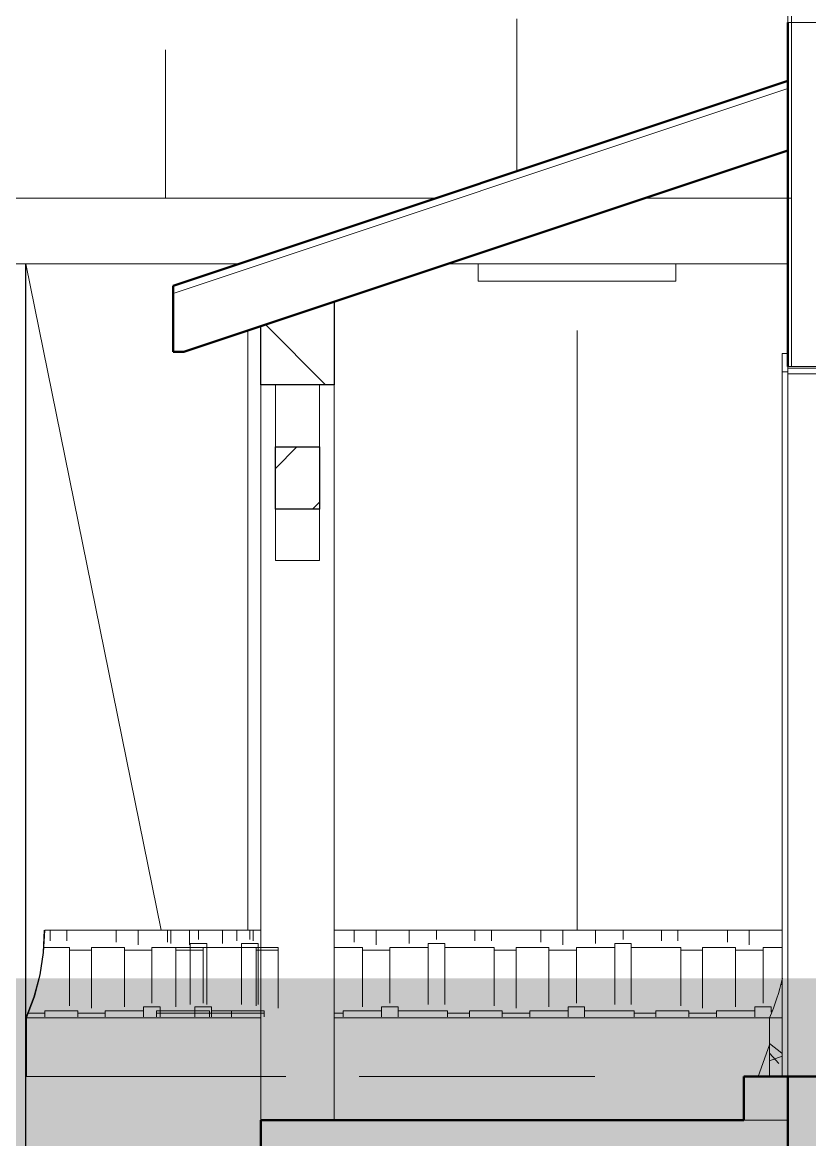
# Model space of a CAD drawing. Header units: feet. Extents: x 4475 to 7025, y -5344 to -4239.
# Drawn here: x 6660.3 to 6669.27, y -4333.82 to -4321.1 of the extents above; entities that cross this region are included whole.
import ezdxf

# ---------------------------------------------------------------- set-up
doc = ezdxf.new("R2010")
doc.units = ezdxf.units.FT
doc.header["$MEASUREMENT"] = 0
for name, color, linetype, lineweight in [('A-COLS', 52, 'Continuous', 9), ('A-DOOR', 31, 'Continuous', 13), ('A-DOOR-FRAM', 31, 'Continuous', 9), ('A-DOOR-GLAZ', 31, 'Continuous', 30), ('A-FLOR', 192, 'Continuous', 13), ('A-GLAZ', 151, 'Continuous', 13), ('A-ROOF', 132, 'Continuous', 9), ('A-ROOF-PATT', 132, 'Continuous', 9), ('A-WALL', 113, 'Continuous', 9), ('A-WALL-PATT', 111, 'Continuous', 13), ('S-BEAM', 12, 'Continuous', 9)]:
    doc.layers.add(name, color=color, linetype=linetype, lineweight=lineweight)
pattern_1 = [(228.013, (-215.967, 108), (-239.9989413048833, -270.0010021343165), [4.036, -399.573]), (184.97, (-218.667, 105), (360.0003236346671, 30.00211492436711), [6.926, -685.678]), (132.51, (-225.567, 104.4), (299.9971683038152, -330.0022305116928), [4.883999999999999, -483.481]), (267.2739999999999, (-237.267, 96.9), (29.99679649168115, 600.0003233609434), [6.307, -624.4069999999999]), (292.834, (-237.567, 90.6), (-150.0022592402545, 359.9987489656311), [6.185, -612.281]), (357.274, (-235.167, 84.9), (-600.0003233609434, 29.99679649168113), [6.307, -624.4069999999999]), (37.694, (-228.867, 84.6), (-390.0009265899155, -299.9981378692331), [8.341000000000001, -825.745]), (72.255, (-222.267, 89.7), (210.0037447243963, 659.998976711124), [7.875, -779.59]), (121.43, (-219.867, 97.2), (-240.0028834568721, 389.9983220481687), [6.327999999999999, -626.5219999999999]), (175.236, (-223.167, 102.6), (329.9993796356457, -30.00166198877936), [7.225, -354.023]), (222.397, (-230.367, 103.2), (-360.0027680582915, -329.9974716837473), [9.342999999999998, -925.001]), (138.814, (-207.567, 96.6), (-209.9997065126242, 180.0004392567188), [3.189, -315.715]), (171.4690000000001, (-209.967, 98.7), (390.0002053866395, -60.00125401505348), [6.067, -600.645]), (225, (-215.967, 99.6), (3.552713678800501e-15, -29.99971229862047), [4.243, -38.184]), (203.199, (-218.067, 103.2), (149.9995756617798, 60.00128391364628), [2.285, -226.188]), (291.801, (-220.167, 102.3), (-29.99936713589376, 90.00061687258514), [3.231, -158.324]), (30.964, (-218.967, 99.3), (89.9996300442654, 60.00036293969697), [5.247999999999999, -169.681]), (161.565, (-214.467, 102), (60.00008084426817, -30.00026552684633), [3.795, -91.074]), (16.39, (-237.567, 102.3), (299.9996422809709, 90.00251610532591), [5.315999999999999, -526.2849999999999]), (70.346, (-232.467, 103.8), (-120.0009292892917, -329.9994507854618), [4.46, -441.522]), (293.199, (-214.467, 108), (-60.00128391364633, 149.9995756617798), [4.568999999999999, -223.904]), (343.61, (-212.667, 103.8), (-299.9996422809709, 90.00251610532591), [5.316, -526.285]), (339.444, (-237.567, 83.7), (-150.0003327236797, 59.99973827264058), [5.126, -251.194]), (294.775, (-232.767, 81.9), (-149.9993189289101, 329.9999523800922), [4.295, -425.239]), (66.801, (-214.167, 78), (60.00128391364633, 149.9995756617798), [4.568999999999999, -223.904]), (17.354, (-212.367, 82.2), (-389.9999740729878, -119.9994413448198), [5.028999999999999, -497.863]), (69.444, (-228.867, 78), (-59.99973827264057, -150.0003327236798), [2.563, -253.757]), (101.31, (-215.967, 78), (-29.9996343857993, 119.9998976446162), [1.53, -151.441]), (165.964, (-216.267, 79.5), (90.00024721700416, -29.99957662831485), [6.184999999999999, -117.509]), (186.009, (-222.267, 81), (299.9997962432353, 30.00022029948025), [5.732, -567.418]), (303.69, (-218.967, 96.6), (-29.99950264898758, 60.00029148107021), [4.327, -103.84]), (353.157, (-216.567, 93), (509.9998072626584, -60.00247769093619), [7.553999999999999, -747.827]), (60.94500000000001, (-209.067, 92.1), (-120.0014882564114, -209.9989445503152), [3.089, -305.78]), (90, (-207.567, 94.8), (-30, 30), [1.8, -28.2]), (120.256, (-222.867, 81.9), (119.9987375549786, -210.0006105472347), [4.168, -412.606]), (48.01300000000001, (-224.967, 85.5), (239.9989413048832, 270.0010021343165), [8.072000000000001, -395.537]), (0, (-219.567, 91.5), (30, 30), [7.8, -22.2]), (325.305, (-211.767, 91.5), (300.0009744324322, -209.9990352658581), [4.743, -469.598]), (254.055, (-207.867, 88.8), (-29.99913007079618, -120.000731085254), [4.367999999999999, -214.035]), (207.646, (-209.067, 84.6), (-570.0000256505866, -299.9997914321449), [7.112, -704.084]), (175.426, (-215.367, 81.3), (-389.9996302564581, 30.00068858919703), [7.524, -744.872])]

# ---------------------------------------------------------------- blocks, each defined once
blk = doc.blocks.new('Walls 5 - Walls 5-856627-BUILDING SECTION 2')
at = {"layer": 'A-WALL-PATT', "lineweight": 9}
h = blk.add_hatch(dxfattribs=at)
h.set_pattern_fill('FP2_21', color=256, style=0, pattern_type=2)
h.set_pattern_definition([(49.99999999999999, (-237.567, 78), (34.42869697151454, -3.012018234278425), [3.6, -39.6]), (355, (-237.567, 78), (-6.659600073423984, 36.10481210118744), [2.88, -31.68]), (100.451, (-234.698, 77.749), (27.76876337538467, 33.09310427569307), [3.06, -33.655]), (46.184, (-237.567, 87.6), (51.22751645605988, -7.945346987017899), [5.4, -59.4]), (96.636, (-233.298, 86.93799999999999), (44.86318690010473, 46.75770756962184), [4.589, -50.482]), (351.184, (-237.567, 87.6), (44.86417254879896, 46.7574465354086), [4.32, -47.52]), (21, (-232.767, 85.2), (28.65176144608148, -19.32573401029929), [3.6, -39.6]), (326, (-232.767, 85.2), (11.67934277795846, 34.80661836885264), [2.88, -31.68]), (71.45100000000001, (-230.379, 83.59), (40.33096300767331, 15.48131754320952), [3.06, -33.655]), (37.50000000000001, (-237.567, 78), (0.5831122093222296, 15.97897882066746), [1.584, -29.712, 1.584, -30.576, -31.8]), (37.50000000000001, (-237.567, 78), (0.5831122093222296, 15.97897882066746), [-63.456, 1.584, -30.216]), (7.499999999999999, (-237.567, 78), (12.6268890088017, 18.93210653782096), [1.584, -16.752, 1.584, -28.992, -12.12]), (7.499999999999999, (-237.567, 78), (12.6268890088017, 18.93210653782096), [-48.912, 1.584, -10.536]), (327.5, (-248.271, 78), (25.62299213116963, -1.082799263953877), [1.584, -10.416, 1.584, -35.856, -49.68]), (327.5, (-248.271, 78), (25.62299213116963, -1.082799263953877), [-49.44, 1.584, -48.096]), (317.5, (-253.071, 78), (27.99242996360371, 4.804960429882964), [1.584, -14.016, 1.584, -23.28, -35.28]), (317.5, (-253.071, 78), (27.99242996360371, 4.804960429882964), [-40.464, 1.584, -33.696])])
h.paths.add_polyline_path([(-373.4351579863133, -144.0000000000001), (-373.4351579863133, -18.00000000000017), (-379.4351579863132, -18.00000000000017), (-379.4351579863132, -144.0000000000001)])
h.paths.add_polyline_path([(-37.43515798631287, -108.0000000000002), (-31.43515798631287, -108.0000000000002), (-31.43515798631287, -18.00000000000017), (-37.43515798631287, -18.00000000000017), (-37.43515798631287, -42.0252334456565)])
h.paths.add_polyline_path([(-37.43515798631287, -6.00000000000017), (-31.43515798631287, -6.00000000000017), (-31.43515798631287, -1.70530256582424e-13), (-37.43515798631287, -1.70530256582424e-13)])
at = {"layer": 'A-WALL', "lineweight": 50}
for p, q in [((-37.43515798631299, -8.526512829121201e-14), (-37.43515798631299, -5.999999999999999)), ((-31.43515798631295, -8.526512829121201e-14), (-37.43515798631299, -8.526512829121201e-14)), ((-31.43515798631295, -5.999999999999999), (-31.43515798631295, -8.526512829121201e-14))]:
    blk.add_line(p, q, dxfattribs=at)
at = {"layer": 'A-WALL'}
blk.add_line((-37.43515798631299, -5.999999999999999), (-31.43515798631295, -5.999999999999999), dxfattribs=at)
blk = doc.blocks.new('Basic Wall _ Generic - 6_ Shingle - ___-873540-BUILDING SECTION 2')
at = {"layer": 'A-WALL-PATT', "lineweight": 9}
h = blk.add_hatch(dxfattribs=at)
h.set_pattern_fill('FP2_22', color=256, style=0, pattern_type=2)
h.set_pattern_definition([(0, (-37.435, 8), (19.125, 9), [4.5, -3.75, 5.25, -2.25, -9.75]), (0, (-37.435, 8), (19.125, 9), [-15.75, 6.75, -3]), (0, (-32.935, 8.375), (19.125, 9), [3.75, -14.25, 3, -4.5]), (0, (-23.935, 7.437), (19.125, 9), [2.25, -23.25]), (90, (-37.435, 8), (-6.374999999999999, 9), [8.625, -27.375]), (90, (-32.935, 8), (-6.374999999999999, 9), [8.437000000000001, -27.562]), (90, (-29.185, 8), (-6.374999999999999, 9), [7.875, -28.125]), (90, (-23.935, 7.437), (-6.374999999999999, 9), [8.625, -27.375]), (90, (-21.685, 7.437), (-6.374999999999999, 9), [8.625, -27.375]), (90, (-14.935, 8), (-6.374999999999999, 9), [8.25, -27.75])])
h.paths.add_polyline_path([(-36.68515798627412, 7.999999999999885), (-34.93515798631255, 8.000000000000055), (-36.02021044312276, 10.88757601975555), (-36.68515798627412, 13.42033919790521), (-36.68515798627412, 8.981727450938363)])
at = {"layer": 'A-WALL'}
blk.add_line((-36.68515798627423, 8.000000000000004), (-34.93515798631281, 8.000000000000004), dxfattribs=at)
blk.add_arc((-7.385157986313098, 19.99999999999995), 30.04999999999967, 192.6574102009597, 203.5365778640408, dxfattribs=at)
blk = doc.blocks.new('Basic Wall _ Generic - 6_ Shingle - ___-873539-BUILDING SECTION 2')
at = {"layer": 'A-WALL-PATT', "lineweight": 9}
h = blk.add_hatch(dxfattribs=at)
h.set_pattern_fill('FP2_12', color=256, style=0, pattern_type=2)
h.set_pattern_definition(pattern_1)
h.paths.add_polyline_path([(-34.93515798631255, -1.70530256582424e-13), (-34.93515798631255, 7.999999999999885), (-36.68515798627412, 7.999999999999885), (-36.68515798627412, -1.70530256582424e-13)])
at = {"layer": 'A-WALL'}
for p, q in [((-34.93515798631275, 7.999999999999998), (-36.68515798627421, 7.999999999999998)), ((-34.93515798631275, 0), (-34.93515798631275, 7.999999999999998))]:
    blk.add_line(p, q, dxfattribs=at)
blk = doc.blocks.new('Basic Wall _ Generic - 6_ Shingle - ___-917533-BUILDING SECTION 2')
at = {"layer": 'A-WALL', "flags": 128}
blk.add_lwpolyline([(85.06484201368714, 8.00000000000016), (83.9797895568771, 10.88757601975565), (83.19648040057216, 13.87117466393442), (82.72316870426786, 16.91935611227999), (82.5648420136872, 19.99999999999994)], dxfattribs=at)
blk = doc.blocks.new('Basic Wall _ Generic - 6_ Shingle - ___-917532-BUILDING SECTION 2')
at = {"layer": 'A-WALL'}
blk.add_line((85.06484201368718, 0), (85.06484201368718, 7.999999999999998), dxfattribs=at)
blk = doc.blocks.new('Structural Framing 1 - Structural Framing 1-924387-BUILDING SECTION 2')
at = {"layer": 'S-BEAM'}
h = blk.add_hatch(dxfattribs=at)
h.set_pattern_fill('FP2_26', color=256, style=0, pattern_type=2)
h.set_pattern_definition([(45, (-237.567, 78), (-7.95495128834866, 7.95495128834866), [])])
h.paths.add_polyline_path([(34.56484201368849, 94.49999999999982), (34.56484201368849, 102.5131670194946), (24.56484201368838, 105.846500352828), (24.56484201368838, 94.49999999999982)])
h = blk.add_hatch(dxfattribs=at)
h.set_pattern_fill('FP2_25', color=256, style=0, pattern_type=2)
h.set_pattern_definition([(135, (-237.567, 78), (-5.303300858899107, -5.303300858899106), [])])
h.paths.add_polyline_path([(32.56484201368843, 77.51199517045556), (32.56484201368843, 85.99727654469386), (26.56484201368826, 85.99727654469386), (26.56484201368826, 77.51199517045556)])
at = {"layer": 'S-BEAM', "lineweight": 30}
for p, q in [((24.56484201368821, 105.8465003528279), (24.56484201368821, 94.4999999999998)), ((34.56484201368819, 102.5131670194946), (24.56484201368821, 105.8465003528279)), ((34.56484201368819, 94.4999999999998), (34.56484201368819, 102.5131670194946)), ((24.56484201368821, 94.4999999999998), (34.56484201368819, 94.4999999999998)), ((32.56484201368818, 85.99727654469403), (26.56484201368818, 85.99727654469403)), ((26.56484201368818, 85.99727654469403), (26.56484201368818, 77.51199517045549)), ((32.56484201368818, 77.51199517045549), (32.56484201368818, 85.99727654469403)), ((26.56484201368818, 77.51199517045549), (32.56484201368818, 77.51199517045549))]:
    blk.add_line(p, q, dxfattribs=at)
at = {"layer": 'S-BEAM'}
for p, q in [((26.56484201368819, 85.99727654469403), (26.56484201368818, 94.49999999999959)), ((32.56484201368818, 94.49999999999959), (32.56484201368819, 85.99727654469403)), ((26.56484201368795, 70.50000000000016), (26.56484201368796, 77.51199517045555)), ((32.56484201368796, 77.51199517045553), (32.56484201368795, 70.50000000000016)), ((32.56484201368795, 70.50000000000016), (26.56484201368795, 70.50000000000016))]:
    blk.add_line(p, q, dxfattribs=at)
blk = doc.blocks.new('Door-Interior-Single-Full Glass-Wood 1 - 3080-1036738-BUILDING SECTION 2')
at = {"layer": 'A-DOOR', "lineweight": 9}
for p, q in [((-44.18515798631267, 98.75000000000006), (-44.18515798631267, 96.25000000000006)), ((-43.43515798631267, 98.75000000000006), (-44.18515798631267, 98.75000000000006)), ((-43.43515798631267, 96.99999999999989), (-43.43515798631267, 98.75000000000006)), ((-37.43515798627431, 98.75000000000004), (-37.43515798627452, 96.99999999999989)), ((-36.6851579862746, 98.75000000000006), (-37.43515798627431, 98.75000000000004)), ((-36.68515798627435, 96.25000000000007), (-36.6851579862746, 98.75000000000006)), ((-44.18515798631267, 96.25000000000006), (-43.43515798631267, 96.25000000000007)), ((-44.18515798631282, 96.25000000000007), (-44.18515798631282, 36.34095488337969)), ((-43.43515798631267, 96.25000000000007), (-43.43515798631267, 96.74999999999996)), ((-37.43515798627455, 96.74999999999994), (-37.4351579862746, 96.25000000000007)), ((-37.4351579862746, 96.25000000000007), (-36.68515798627435, 96.25000000000007)), ((-36.6851579862742, 96.25000000000007), (-36.6851579862742, 0)), ((-45.52854900419131, 36.98425196850371), (-45.60051231702131, 36.80613651899022)), ((-45.60051231702138, 36.64137714446038), (-45.60051231702138, 36.64137714446037)), ((-45.39218372392533, 36.98425196850371), (-45.52854900419131, 36.98425196850371)), ((-45.52854900419154, 35.99999999999997), (-45.52854900419154, 36.93607924832182)), ((-44.41940995481652, 36.73371008002015), (-45.39218372392533, 36.98425196850371)), ((-45.3921837239255, 35.99999999999997), (-45.3921837239255, 36.93607924832182)), ((-44.41940995481665, 35.99999999999997), (-44.41940995481665, 36.73371008002022)), ((-43.43515798631263, 37.18110236220479), (-43.67137845875352, 37.18110236220479)), ((-43.67137845875367, 36.00000000000005), (-43.67137845875367, 37.14085727514463)), ((-45.60051231702138, 35.99999999999997), (-45.60051231702138, 36.57002459914017)), ((-45.60051231702138, 36.57002459914017), (-45.60051231702138, 35.99999999999997)), ((-45.60051231702138, 35.99999999999997), (-45.60051231702138, 35.99999999999997)), ((-45.60051231702131, 35.19386348100942), (-45.52854900419131, 35.01574803149611)), ((-45.52854900419154, 35.06392075167812), (-45.52854900419154, 35.99999999999996)), ((-45.3921837239255, 35.06392075167811), (-45.3921837239255, 35.99999999999996)), ((-45.39218372392533, 35.01574803149611), (-44.41940995481652, 35.26628991997966)), ((-43.67137845875352, 36.39370078740148), (-44.41940995481652, 36.39370078740148)), ((-44.41940995481665, 35.26628991997972), (-44.41940995481665, 35.99999999999997)), ((-44.41940995481652, 35.60629921259834), (-43.67137845875352, 35.60629921259834)), ((-44.18515798631282, 35.65904511662036), (-44.18515798631282, 0)), ((-43.67137845875367, 34.85914272485549), (-43.67137845875367, 36.00000000000005)), ((-45.52854900419131, 35.01574803149611), (-45.39218372392533, 35.01574803149611)), ((-43.67137845875352, 34.8188976377952), (-43.43515798631263, 34.8188976377952))]:
    blk.add_line(p, q, dxfattribs=at)
at = {"layer": 'A-DOOR', "lineweight": 20}
for p, q in [((-42.06015798631243, 96.00000000000009), (-43.43515798631246, 96.00000000000009)), ((-43.43515798631246, 96.00000000000009), (-43.43515798631246, -1.151079231931362e-12)), ((-42.06015798631243, -1.151079231931362e-12), (-42.06015798631243, 96.00000000000009)), ((-43.43515798631246, -1.151079231931362e-12), (-42.06015798631243, -1.151079231931362e-12))]:
    blk.add_line(p, q, dxfattribs=at)
at = {"layer": 'A-DOOR-FRAM', "lineweight": 20}
for p, q in [((-43.43515798631267, 96.74999999999999), (-43.43515798631267, 96.99999999999999)), ((-43.43515798631267, 96.99999999999999), (-37.43515798627413, 96.99999999999999)), ((-37.43515798627413, 96.74999999999999), (-43.43515798631267, 96.74999999999999)), ((-43.43515798631246, 96.75000000000003), (-43.43515798631246, 95.99999999999997)), ((-37.43515798627413, 96.99999999999999), (-37.43515798627413, 96.74999999999999)), ((-37.43515798631259, 95.99999999999997), (-37.43515798631259, 96.75000000000003)), ((-43.43515798631246, 95.99999999999997), (-37.43515798631259, 95.99999999999997))]:
    blk.add_line(p, q, dxfattribs=at)
at = {"layer": 'A-DOOR-FRAM'}
for p, q in [((-37.43515798631265, 95.99999999999997), (-37.43515798631265, 0)), ((-37.43515798627418, 96.00000000000003), (-37.43515798627418, 0))]:
    blk.add_line(p, q, dxfattribs=at)
blk = doc.blocks.new('Window-Single-Hung-Double - 4050-1030445-BUILDING SECTION 2')
at = {"layer": 'A-GLAZ', "lineweight": 20}
for p, q in [((-37.43515798631208, 203.9999999999997), (-43.43515798631199, 203.9999999999997)), ((-41.43515798631189, 202.7499999999997), (-41.43515798631189, 203.9999999999997)), ((-37.935157986312, 203.9999999999997), (-37.935157986312, 200.9999999999997)), ((-37.935157986312, 202.7499999999997), (-41.43515798631189, 202.7499999999997)), ((-39.68515798631199, 202.7499999999997), (-39.68515798631199, 200.9999999999997)), ((-37.935157986312, 200.9999999999997), (-39.68515798631199, 200.9999999999997)), ((-41.43515798631189, 173.1249999999997), (-41.43515798631189, 174.8749999999997)), ((-41.43515798631189, 174.8749999999997), (-37.935157986312, 174.8749999999997)), ((-39.68515798631199, 174.8749999999997), (-39.68515798631199, 173.1249999999997)), ((-37.935157986312, 174.8749999999997), (-37.935157986312, 173.1249999999997)), ((-37.935157986312, 173.1249999999997), (-41.43515798631189, 173.1249999999997)), ((-41.43515798631189, 146.9999999999995), (-39.68515798631195, 146.9999999999995)), ((-41.43515798631189, 143.9999999999997), (-41.43515798631189, 146.9999999999995)), ((-39.68515798631195, 146.9999999999995), (-39.68515798631195, 145.2499999999995)), ((-37.935157986312, 145.2499999999995), (-41.43515798631189, 145.2499999999995)), ((-37.935157986312, 145.2499999999995), (-37.935157986312, 143.9999999999997)), ((-43.43515798631208, 143.9999999999997), (-37.43515798631209, 143.9999999999997))]:
    blk.add_line(p, q, dxfattribs=at)
at = {"layer": 'A-GLAZ'}
for p, q in [((-43.43515798631199, 203.9999999999997), (-43.43515798631199, 143.9999999999997)), ((-37.43515798631208, 143.9999999999997), (-37.43515798631208, 203.9999999999997))]:
    blk.add_line(p, q, dxfattribs=at)
at = {"layer": 'A-GLAZ', "lineweight": 9}
for p, q in [((-41.43515798631189, 202.7499999999997), (-41.43515798631189, 174.8749999999997)), ((-37.935157986312, 200.9999999999997), (-37.935157986312, 174.8749999999997)), ((-41.43515798631189, 173.1249999999997), (-41.43515798631189, 146.9999999999995)), ((-37.935157986312, 173.1249999999997), (-37.935157986312, 145.2499999999996))]:
    blk.add_line(p, q, dxfattribs=at)
at = {"layer": 'A-GLAZ', "lineweight": 30}
for p, q in [((-38.810157986312, 174.8749999999997), (-38.810157986312, 200.9999999999998)), ((-40.56015798631208, 173.1249999999997), (-40.56015798631208, 146.9999999999995))]:
    blk.add_line(p, q, dxfattribs=at)
blk = doc.blocks.new('xzx')
at = {"layer": 'A-ROOF-PATT', "lineweight": 9}
h = blk.add_hatch(dxfattribs=at)
h.set_pattern_fill('FP2_24', color=256, style=0, pattern_type=2)
h.set_pattern_definition([(0, (7235.422288989881, -3607.936930648183), (25.5, 8.485), [6, -5, 7, -3, -13]), (0, (7235.422288989881, -3607.936930648183), (25.5, 8.485), [-21, 9, -4]), (0, (7241.422288989881, -3607.582930648183), (25.5, 8.485), [5, -19, 4, -6]), (0, (7253.422288989881, -3608.466930648183), (25.5, 8.485), [3, -31]), (90, (7235.422288989881, -3607.936930648183), (-8.5, 8.485), [8.132, -25.809]), (90, (7241.422288989881, -3607.936930648183), (-8.5, 8.485), [7.955, -25.986]), (90, (7246.422288989881, -3607.936930648183), (-8.5, 8.485), [7.425, -26.517]), (90, (7253.422288989881, -3608.466930648183), (-8.5, 8.485), [8.132, -25.809]), (90, (7256.422288989881, -3608.466930648183), (-8.5, 8.485), [8.132, -25.809]), (90, (7265.422288989881, -3607.936930648183), (-8.5, 8.485), [7.778, -26.163])])
h.paths.add_polyline_path([(7029.923478699398, -4229.358964833073), (7028.923478699399, -4229.358964833073), (7024.9234786994, -4225.358964833074), (7024.9234786994, -4221.136742610854), (7025.468437120941, -4221.318395418034), (7025.590145366067, -4221.318395418034), (7025.590145366067, -4220.568395418034), (7024.961853611192, -4220.358964833076), (7029.923478699398, -4220.358964833076), (7029.923478699398, -4225.858747321347)])
h.paths.add_polyline_path([(6988.923478699415, -4229.358964833073), (6984.923478699417, -4229.358964833073), (6984.923478699417, -4220.358964833076), (6995.551770454287, -4220.358964833076), (6994.923478699413, -4220.568395418034), (6994.923478699413, -4221.318395418034), (6995.045186944539, -4221.318395418034), (6995.923478699412, -4221.025631499743), (6995.923478699412, -4228.02563149974), (6991.923478699415, -4229.358964833073), (6989.600779007866, -4229.358964833073)])
h.paths.add_polyline_path([(6995.923478699412, -4229.358964833073), (6994.295186944541, -4229.358964833073), (6995.923478699412, -4228.816200914782)])
at = {"layer": 'A-WALL-PATT', "lineweight": 9}
h = blk.add_hatch(dxfattribs=at)
h.set_pattern_fill('FP2_14', color=256, style=0, pattern_type=2)
h.set_pattern_definition([(0, (7314.987288989882, -3531.489930648183), (19.125, 9), [4.5, -3.75, 5.25, -2.25, -9.75]), (0, (7314.987288989882, -3531.489930648183), (19.125, 9), [-15.75, 6.75, -3]), (0, (7319.487288989882, -3531.114930648183), (19.125, 9), [3.75, -14.25, 3, -4.5]), (0, (7328.487288989882, -3532.052430648183), (19.125, 9), [2.25, -23.25]), (90, (7314.987288989882, -3531.489930648183), (-6.374999999999999, 9), [8.625, -27.375]), (90, (7319.487288989882, -3531.489930648183), (-6.374999999999999, 9), [8.437000000000001, -27.562]), (90, (7323.237288989882, -3531.489930648183), (-6.374999999999999, 9), [7.875, -28.125]), (90, (7328.487288989882, -3532.052430648183), (-6.374999999999999, 9), [8.625, -27.375]), (90, (7330.737288989882, -3532.052430648183), (-6.374999999999999, 9), [8.625, -27.375]), (90, (7337.487288989882, -3531.489930648183), (-6.374999999999999, 9), [8.25, -27.75])])
h.paths.add_polyline_path([(6992.645337912979, -4237.692298166403), (6990.756812032748, -4237.692298166403), (6990.756812032748, -4230.538423137004), (6992.045186944541, -4230.108964833073), (6995.923478699412, -4230.109327396062), (6995.923478699412, -4231.129798166406), (6995.860978699409, -4231.129798166406), (6995.860978699409, -4237.692298166403), (6995.689896818092, -4237.692298166403)])
h.paths.add_polyline_path([(6986.556220102753, -4237.692298166403), (6987.915418022267, -4237.72241862297), (6987.915418022267, -4230.139085289639), (6989.673478699416, -4230.108964833073), (6988.923478699415, -4230.358964833073), (6988.923478699415, -4231.108964833073), (6989.045186944541, -4231.108964833073), (6989.923478699415, -4230.816200914781), (6989.923478699415, -4237.692298166403), (6989.600779007866, -4237.692298166403)])
h = blk.add_hatch(dxfattribs=at)
h.set_pattern_fill('FP2_12', color=256, style=0, pattern_type=2)
h.set_pattern_definition(pattern_1)
h.paths.add_polyline_path([(6995.71514536608, -4239.358964833069), (6990.756812032748, -4239.358964833069), (6990.756812032748, -4238.692298166403), (6995.71514536608, -4238.692298166403), (6995.71514536608, -4239.318917557944)])
h.paths.add_polyline_path([(6987.249201178423, -4239.358964833069), (6987.249201178423, -4238.692298166403), (6989.923478699415, -4238.692298166403), (6989.923478699415, -4239.358964833069), (6985.923478699417, -4239.358964833069)])
h = blk.add_hatch(dxfattribs=at)
h.set_pattern_fill('FP2_19', color=256, style=0, pattern_type=2)
h.set_pattern_definition([(228.013, (-215.967, 108), (-239.9989413048833, -270.0010021343165), [4.036, -399.573]), (184.97, (-218.667, 105), (360.0003236346671, 30.00211492436711), [6.926, -685.678]), (132.51, (-225.567, 104.4), (299.9971683038152, -330.0022305116928), [4.883999999999999, -483.481]), (267.2739999999999, (-237.267, 96.9), (29.99679649168115, 600.0003233609434), [6.307, -624.4069999999999]), (292.834, (-237.567, 90.6), (-150.0022592402545, 359.9987489656311), [6.185, -612.281]), (357.274, (-235.167, 84.9), (-600.0003233609434, 29.99679649168113), [6.307, -624.4069999999999]), (37.694, (-228.867, 84.6), (-390.0009265899155, -299.9981378692331), [8.341000000000001, -825.745]), (72.255, (-222.267, 89.7), (210.0037447243963, 659.998976711124), [7.875, -779.59]), (121.43, (-219.867, 97.2), (-240.0028834568721, 389.9983220481687), [6.329, -626.5219999999999]), (175.236, (-223.167, 102.6), (329.9993796356457, -30.00166198877936), [7.225, -354.023]), (222.397, (-230.367, 103.2), (-360.0027680582915, -329.9974716837473), [9.342999999999998, -925.001]), (138.814, (-207.567, 96.6), (-209.9997065126242, 180.0004392567188), [3.189, -315.715]), (171.4690000000001, (-209.967, 98.7), (390.0002053866395, -60.00125401505348), [6.067, -600.645]), (225, (-215.967, 99.6), (3.552713678800501e-15, -29.99971229862047), [4.243, -38.184]), (203.199, (-218.067, 103.2), (149.9995756617798, 60.00128391364628), [2.285, -226.188]), (291.801, (-220.167, 102.3), (-29.99936713589376, 90.00061687258514), [3.231, -158.324]), (30.964, (-218.967, 99.3), (89.9996300442654, 60.00036293969697), [5.247999999999999, -169.681]), (161.565, (-214.467, 102), (60.00008084426817, -30.00026552684633), [3.795, -91.074]), (16.39, (-237.567, 102.3), (299.9996422809709, 90.00251610532591), [5.315999999999999, -526.2849999999999]), (70.346, (-232.467, 103.8), (-120.0009292892917, -329.9994507854618), [4.46, -441.522]), (293.199, (-214.467, 108), (-60.00128391364633, 149.9995756617798), [4.568999999999999, -223.904]), (343.61, (-212.667, 103.8), (-299.9996422809709, 90.00251610532591), [5.316, -526.285]), (339.444, (-237.567, 83.7), (-150.0003327236797, 59.99973827264058), [5.126, -251.194]), (294.775, (-232.767, 81.9), (-149.9993189289101, 329.9999523800922), [4.295, -425.239]), (66.801, (-214.167, 78), (60.00128391364633, 149.9995756617798), [4.568999999999999, -223.904]), (17.354, (-212.367, 82.2), (-389.9999740729878, -119.9994413448198), [5.028999999999999, -497.863]), (69.444, (-228.867, 78), (-59.99973827264057, -150.0003327236798), [2.563, -253.757]), (101.31, (-215.967, 78), (-29.9996343857993, 119.9998976446162), [1.53, -151.441]), (165.964, (-216.267, 79.5), (90.00024721700416, -29.99957662831485), [6.184999999999999, -117.509]), (186.009, (-222.267, 81), (299.9997962432353, 30.00022029948025), [5.732, -567.418]), (303.69, (-218.967, 96.6), (-29.99950264898758, 60.00029148107021), [4.327, -103.84]), (353.157, (-216.567, 93), (509.9998072626584, -60.00247769093619), [7.553999999999999, -747.827]), (60.94500000000001, (-209.067, 92.1), (-120.0014882564114, -209.9989445503152), [3.089, -305.78]), (90, (-207.567, 94.8), (-30, 30), [1.8, -28.2]), (120.256, (-222.867, 81.9), (119.9987375549786, -210.0006105472347), [4.168, -412.606]), (48.01300000000001, (-224.967, 85.5), (239.9989413048832, 270.0010021343165), [8.072000000000001, -395.537]), (0, (-219.567, 91.5), (30, 30), [7.8, -22.2]), (325.305, (-211.767, 91.5), (300.0009744324322, -209.9990352658581), [4.743, -469.598]), (254.055, (-207.867, 88.8), (-29.99913007079618, -120.000731085254), [4.367999999999999, -214.035]), (207.646, (-209.067, 84.6), (-570.0000256505866, -299.9997914321449), [7.112, -704.084]), (175.426, (-215.367, 81.3), (-389.9996302564581, 30.00068858919703), [7.524, -744.872])])
h.paths.add_polyline_path([(6989.887042173393, -4240.358964833069), (6987.249201178423, -4240.358964833069), (6987.249201178423, -4239.358964833069), (6990.209741864941, -4239.358964833069), (6990.209741864941, -4240.358964833069)])
h.paths.add_polyline_path([(6993.674442498102, -4239.85677196725), (6991.043075198274, -4239.858964833069), (6991.043075198274, -4239.358964833069), (6993.728925045719, -4239.362203666685), (6993.728925045719, -4239.862203666684)])
blk.add_line((6987.249201178423, -4242.799130314817), (6987.249201178423, -4230.108964833073))
at = {"layer": 'A-COLS'}
for p, q in [((6989.923478699415, -4231.483964833073), (6989.923478699415, -4239.858964833069)), ((6990.756812032748, -4231.483964833073), (6990.756812032748, -4239.858964833069))]:
    blk.add_line(p, q, dxfattribs=at)
at = {"layer": 'A-FLOR', "lineweight": 50}
for p, q in [((6989.923478699415, -4240.858964833068), (6989.923478699415, -4239.858964833069)), ((6989.923478699415, -4239.858964833069), (6995.423478699413, -4239.858964833069))]:
    blk.add_line(p, q, dxfattribs=at)
at = {"layer": 'A-FLOR'}
blk.add_line((6995.423478699413, -4239.858964833069), (6995.923478699412, -4239.858964833069), dxfattribs=at)
at = {"layer": 'A-ROOF', "lineweight": 50}
for p, q in [((6988.923478699415, -4230.358964833073), (6995.923478699412, -4228.02563149974)), ((6995.923478699412, -4228.816200914782), (6989.045186944541, -4231.108964833073)), ((6988.923478699415, -4231.108964833073), (6988.923478699415, -4230.358964833073)), ((6989.045186944541, -4231.108964833073), (6988.923478699415, -4231.108964833073))]:
    blk.add_line(p, q, dxfattribs=at)
at = {"layer": 'A-ROOF'}
for p, q in [((6995.923478699412, -4228.113472545856), (6988.923478699415, -4230.446805879188)), ((6991.923478699415, -4229.358964833073), (6984.923478699417, -4229.358964833073)), ((6995.923478699412, -4229.358964833073), (6994.295186944541, -4229.358964833073)), ((6989.673478699416, -4230.108964833073), (6984.923478699417, -4230.108964833073)), ((6995.923478699412, -4230.108964833073), (6992.045186944541, -4230.108964833073))]:
    blk.add_line(p, q, dxfattribs=at)
at = {"layer": 'A-WALL', "lineweight": 50}
for p, q in [((6995.923478699412, -4231.275631499739), (6995.923478699412, -4227.358964833074)), ((6995.923478699412, -4248.358964833065), (6995.923478699412, -4239.358964833069)), ((6995.923478699412, -4239.358964833069), (6996.423478699412, -4239.358964833069))]:
    blk.add_line(p, q, dxfattribs=at)
at = {"layer": 'A-WALL'}
for p, q in [((6995.965145366079, -4231.275631499739), (6995.965145366079, -4227.358964833074)), ((6995.923478699412, -4229.358964833073), (6995.965145366079, -4229.358964833073)), ((6987.249201178423, -4230.108964833073), (6988.788660491903, -4237.692298166403)), ((6989.923478699415, -4237.692298166403), (6987.462938012896, -4237.692298166403)), ((6995.860978699409, -4237.692298166403), (6990.756812032748, -4237.692298166403)), ((6987.254604679563, -4238.692298166403), (6987.254604679563, -4239.358964833069)), ((6987.254604679563, -4238.692298166403), (6989.923478699415, -4238.692298166403)), ((6987.254604679563, -4238.692298166403), (6989.923478699415, -4238.692298166403)), ((6990.756812032748, -4238.692298166403), (6995.71514536608, -4238.692298166403)), ((6990.756812032748, -4238.692298166403), (6995.71514536608, -4238.692298166403)), ((6987.249201178423, -4239.358964833069), (6987.249201178423, -4240.358964833069)), ((6987.249201178423, -4239.358964833069), (6990.209741864941, -4239.358964833069)), ((6991.043075198274, -4239.358964833069), (6993.728925045719, -4239.358964833069))]:
    blk.add_line(p, q, dxfattribs=at)
at = {"layer": 'A-WALL', "flags": 128}
blk.add_lwpolyline([(6987.462938012896, -4237.692298166403), (6987.449744122015, -4237.94901849038), (6987.410301480656, -4238.203033611075), (6987.345025717631, -4238.451666831423), (6987.254604679563, -4238.692298166403)], dxfattribs=at)
at = {"layer": 'A-WALL-PATT', "lineweight": 9}
for p, q in [((6987.525438012896, -4237.692298166403), (6987.525438012896, -4237.814286783462)), ((6987.712938012896, -4237.692298166403), (6987.712938012896, -4237.814286783462)), ((6988.275438012896, -4237.692298166403), (6988.275438012896, -4237.829731976826)), ((6988.525438012896, -4237.692298166403), (6988.525438012896, -4237.860605710522)), ((6988.860978699416, -4237.692298166403), (6988.860978699416, -4237.829731976826)), ((6988.900438012896, -4237.692298166403), (6988.900438012896, -4237.84517181955)), ((6989.110978699416, -4237.692298166403), (6989.110978699416, -4237.860605710522)), ((6989.212938012895, -4237.692298166403), (6989.212938012895, -4237.798836840777)), ((6989.485978699416, -4237.692298166403), (6989.485978699416, -4237.84517181955)), ((6989.650438012895, -4237.692298166403), (6989.650438012895, -4237.814286783462)), ((6989.798478699415, -4237.692298166403), (6989.798478699415, -4237.798836840777)), ((6989.837938012895, -4237.692298166403), (6989.837938012895, -4237.814286783462)), ((6990.985978699415, -4237.692298166403), (6990.985978699415, -4237.829731976826)), ((6991.235978699415, -4237.692298166403), (6991.235978699415, -4237.860605710522)), ((6991.610978699415, -4237.692298166403), (6991.610978699415, -4237.84517181955)), ((6991.923478699415, -4237.692298166403), (6991.923478699415, -4237.798836840777)), ((6992.360978699414, -4237.692298166403), (6992.360978699414, -4237.814286783462)), ((6992.548478699414, -4237.692298166403), (6992.548478699414, -4237.814286783462)), ((6993.110978699414, -4237.692298166403), (6993.110978699414, -4237.829731976826)), ((6993.360978699414, -4237.692298166403), (6993.360978699414, -4237.860605710522)), ((6993.735978699414, -4237.692298166403), (6993.735978699414, -4237.84517181955)), ((6994.048478699414, -4237.692298166403), (6994.048478699414, -4237.798836840777)), ((6994.485978699413, -4237.692298166403), (6994.485978699413, -4237.814286783462)), ((6994.673478699413, -4237.692298166403), (6994.673478699413, -4237.814286783462)), ((6995.235978699413, -4237.692298166403), (6995.235978699413, -4237.829731976826)), ((6995.485978699413, -4237.692298166403), (6995.485978699413, -4237.860605710522)), ((6987.452604708806, -4237.891453233946), (6987.744188012896, -4237.891453233946)), ((6987.744188012896, -4237.891453233946), (6987.744188012896, -4238.116411722088)), ((6987.744188012896, -4237.92226974326), (6987.994188012896, -4237.92226974326)), ((6987.994188012896, -4237.891453233946), (6988.369188012896, -4237.891453233946)), ((6987.994188012896, -4237.891453233946), (6987.994188012896, -4238.12656691495)), ((6988.369188012896, -4237.891453233946), (6988.369188012896, -4238.121490246828)), ((6988.369188012896, -4237.92226974326), (6988.681688012896, -4237.92226974326)), ((6988.681688012896, -4237.891453233946), (6989.119188012895, -4237.891453233946)), ((6988.681688012896, -4237.891453233946), (6988.681688012896, -4238.106249190636)), ((6990.119188012895, -4237.891453233946), (6988.954728699416, -4237.891453233946)), ((6988.954728699416, -4237.891453233946), (6988.954728699416, -4238.121490246828)), ((6988.954728699416, -4237.92226974326), (6989.267228699416, -4237.92226974326)), ((6989.119188012895, -4237.84517181955), (6989.306688012895, -4237.84517181955)), ((6989.119188012895, -4237.84517181955), (6989.119188012895, -4238.08081190997)), ((6989.267228699416, -4237.891453233946), (6989.704728699416, -4237.891453233946)), ((6989.267228699416, -4237.891453233946), (6989.267228699416, -4238.106249190636)), ((6989.306688012895, -4237.84517181955), (6989.306688012895, -4238.08081190997)), ((6989.306688012895, -4237.891453233946), (6989.869188012895, -4237.891453233946)), ((6989.704728699416, -4237.84517181955), (6989.892228699415, -4237.84517181955)), ((6989.704728699416, -4237.84517181955), (6989.704728699416, -4238.08081190997)), ((6989.869188012895, -4237.891453233946), (6989.869188012895, -4238.116411722088)), ((6989.869188012895, -4237.92226974326), (6990.119188012895, -4237.92226974326)), ((6989.892228699415, -4237.84517181955), (6989.892228699415, -4238.08081190997)), ((6989.892228699415, -4237.891453233946), (6989.923478699415, -4237.891453233946)), ((6990.119188012895, -4237.891453233946), (6990.119188012895, -4238.12656691495)), ((6990.756812032748, -4237.891453233946), (6991.079728699415, -4237.891453233946)), ((6991.079728699415, -4237.891453233946), (6991.079728699415, -4238.121490246828)), ((6991.079728699415, -4237.92226974326), (6991.392228699415, -4237.92226974326)), ((6991.392228699415, -4237.891453233946), (6991.829728699415, -4237.891453233946)), ((6991.392228699415, -4237.891453233946), (6991.392228699415, -4238.106249190636)), ((6991.829728699415, -4237.84517181955), (6992.017228699415, -4237.84517181955)), ((6991.829728699415, -4237.84517181955), (6991.829728699415, -4238.08081190997)), ((6992.017228699415, -4237.84517181955), (6992.017228699415, -4238.08081190997)), ((6992.017228699415, -4237.891453233946), (6992.579728699414, -4237.891453233946)), ((6992.579728699414, -4237.891453233946), (6992.579728699414, -4238.116411722088)), ((6992.579728699414, -4237.92226974326), (6992.829728699414, -4237.92226974326)), ((6992.829728699414, -4237.891453233946), (6993.204728699414, -4237.891453233946)), ((6992.829728699414, -4237.891453233946), (6992.829728699414, -4238.12656691495)), ((6993.204728699414, -4237.891453233946), (6993.204728699414, -4238.121490246828)), ((6993.204728699414, -4237.92226974326), (6993.517228699414, -4237.92226974326)), ((6993.517228699414, -4237.891453233946), (6993.954728699414, -4237.891453233946)), ((6993.517228699414, -4237.891453233946), (6993.517228699414, -4238.106249190636)), ((6993.954728699414, -4237.84517181955), (6994.142228699414, -4237.84517181955)), ((6993.954728699414, -4237.84517181955), (6993.954728699414, -4238.08081190997)), ((6994.142228699414, -4237.84517181955), (6994.142228699414, -4238.08081190997)), ((6994.142228699414, -4237.891453233946), (6994.704728699413, -4237.891453233946)), ((6994.704728699413, -4237.891453233946), (6994.704728699413, -4238.116411722088)), ((6994.704728699413, -4237.92226974326), (6994.954728699413, -4237.92226974326)), ((6994.954728699413, -4237.891453233946), (6995.329728699413, -4237.891453233946)), ((6994.954728699413, -4237.891453233946), (6994.954728699413, -4238.12656691495)), ((6995.329728699413, -4237.891453233946), (6995.329728699413, -4238.121490246828)), ((6995.329728699413, -4237.92226974326), (6995.642228699413, -4237.92226974326)), ((6995.642228699413, -4237.891453233946), (6995.860978699409, -4237.891453233946)), ((6995.642228699413, -4237.891453233946), (6995.642228699413, -4238.106249190636)), ((6987.744188012896, -4238.116411722088), (6987.744188012896, -4238.337820805922)), ((6987.994188012896, -4238.12656691495), (6987.994188012896, -4238.357708552223)), ((6988.369188012896, -4238.121490246828), (6988.369188012896, -4238.347770350008)), ((6988.681688012896, -4238.106249190636), (6988.681688012896, -4238.317888380972)), ((6988.954728699416, -4238.121490246828), (6988.954728699416, -4238.347770350008)), ((6989.119188012895, -4238.08081190997), (6989.119188012895, -4238.3128984553)), ((6989.267228699416, -4238.106249190636), (6989.267228699416, -4238.317888380972)), ((6989.306688012895, -4238.08081190997), (6989.306688012895, -4238.3128984553)), ((6989.704728699416, -4238.08081190997), (6989.704728699416, -4238.3128984553)), ((6989.869188012895, -4238.116411722088), (6989.869188012895, -4238.337820805922)), ((6989.892228699415, -4238.08081190997), (6989.892228699415, -4238.3128984553)), ((6990.119188012895, -4238.12656691495), (6990.119188012895, -4238.357708552223)), ((6991.079728699415, -4238.121490246828), (6991.079728699415, -4238.347770350008)), ((6991.392228699415, -4238.106249190636), (6991.392228699415, -4238.317888380972)), ((6991.829728699415, -4238.08081190997), (6991.829728699415, -4238.3128984553)), ((6992.017228699415, -4238.08081190997), (6992.017228699415, -4238.3128984553)), ((6992.579728699414, -4238.116411722088), (6992.579728699414, -4238.337820805922)), ((6992.829728699414, -4238.12656691495), (6992.829728699414, -4238.357708552223)), ((6993.204728699414, -4238.121490246828), (6993.204728699414, -4238.347770350008)), ((6993.517228699414, -4238.106249190636), (6993.517228699414, -4238.317888380972)), ((6993.954728699414, -4238.08081190997), (6993.954728699414, -4238.3128984553)), ((6994.142228699414, -4238.08081190997), (6994.142228699414, -4238.3128984553)), ((6994.704728699413, -4238.116411722088), (6994.704728699413, -4238.337820805922)), ((6994.954728699413, -4238.12656691495), (6994.954728699413, -4238.357708552223)), ((6995.329728699413, -4238.121490246828), (6995.329728699413, -4238.347770350008)), ((6995.642228699413, -4238.106249190636), (6995.642228699413, -4238.317888380972)), ((6988.681688012896, -4238.317888380972), (6988.681688012896, -4238.524756856838)), ((6989.119188012895, -4238.3128984553), (6989.119188012895, -4238.539308673478)), ((6989.267228699416, -4238.317888380972), (6989.267228699416, -4238.524756856838)), ((6989.306688012895, -4238.3128984553), (6989.306688012895, -4238.539308673478)), ((6989.704728699416, -4238.3128984553), (6989.704728699416, -4238.539308673478)), ((6989.892228699415, -4238.3128984553), (6989.892228699415, -4238.539308673478)), ((6991.392228699415, -4238.317888380972), (6991.392228699415, -4238.524756856838)), ((6991.829728699415, -4238.3128984553), (6991.829728699415, -4238.539308673478)), ((6992.017228699415, -4238.3128984553), (6992.017228699415, -4238.539308673478)), ((6993.517228699414, -4238.317888380972), (6993.517228699414, -4238.524756856838)), ((6993.954728699414, -4238.3128984553), (6993.954728699414, -4238.539308673478)), ((6994.142228699414, -4238.3128984553), (6994.142228699414, -4238.539308673478)), ((6995.642228699413, -4238.317888380972), (6995.642228699413, -4238.524756856838)), ((6987.744188012896, -4238.337820805922), (6987.744188012896, -4238.553827513891)), ((6987.994188012896, -4238.357708552223), (6987.994188012896, -4238.582764006317)), ((6988.369188012896, -4238.347770350008), (6988.369188012896, -4238.568312812819)), ((6988.954728699416, -4238.347770350008), (6988.954728699416, -4238.568312812819)), ((6989.869188012895, -4238.337820805922), (6989.869188012895, -4238.553827513891)), ((6990.119188012895, -4238.357708552223), (6990.119188012895, -4238.582764006317)), ((6991.079728699415, -4238.347770350008), (6991.079728699415, -4238.568312812819)), ((6992.579728699414, -4238.337820805922), (6992.579728699414, -4238.553827513891)), ((6992.829728699414, -4238.357708552223), (6992.829728699414, -4238.582764006317)), ((6993.204728699414, -4238.347770350008), (6993.204728699414, -4238.568312812819)), ((6994.704728699413, -4238.337820805922), (6994.704728699413, -4238.553827513891)), ((6994.954728699413, -4238.357708552223), (6994.954728699413, -4238.582764006317)), ((6995.329728699413, -4238.347770350008), (6995.329728699413, -4238.568312812819)), ((6988.587938012896, -4238.568312812819), (6988.775438012896, -4238.568312812819)), ((6988.587938012896, -4238.568312812819), (6988.587938012896, -4238.682148367801)), ((6988.775438012896, -4238.568312812819), (6988.775438012896, -4238.682148367801)), ((6989.173478699416, -4238.568312812819), (6989.360978699416, -4238.568312812819)), ((6989.173478699416, -4238.568312812819), (6989.173478699416, -4238.682148367801)), ((6989.360978699416, -4238.568312812819), (6989.360978699416, -4238.682148367801)), ((6991.298478699415, -4238.568312812819), (6991.485978699415, -4238.568312812819)), ((6991.298478699415, -4238.568312812819), (6991.298478699415, -4238.682148367801)), ((6991.485978699415, -4238.568312812819), (6991.485978699415, -4238.682148367801)), ((6993.423478699414, -4238.568312812819), (6993.610978699414, -4238.568312812819)), ((6993.423478699414, -4238.568312812819), (6993.423478699414, -4238.682148367801)), ((6993.610978699414, -4238.568312812819), (6993.610978699414, -4238.682148367801)), ((6995.548478699413, -4238.568312812819), (6995.735978699413, -4238.568312812819)), ((6995.548478699413, -4238.568312812819), (6995.548478699413, -4238.682148367801)), ((6995.735978699413, -4238.568312812819), (6995.735978699413, -4238.628103849335)), ((6987.270786700193, -4238.640216493948), (6987.462938012896, -4238.640216493948)), ((6987.462938012896, -4238.611561827883), (6987.837938012896, -4238.611561827883)), ((6987.462938012896, -4238.611561827883), (6987.462938012896, -4238.682148367801)), ((6987.837938012896, -4238.611561827883), (6987.837938012896, -4238.682148367801)), ((6987.837938012896, -4238.640216493948), (6988.150438012896, -4238.640216493948)), ((6988.150438012896, -4238.611561827883), (6988.587938012896, -4238.611561827883)), ((6988.150438012896, -4238.611561827883), (6988.150438012896, -4238.682148367801)), ((6988.735978699416, -4238.611561827883), (6989.173478699416, -4238.611561827883)), ((6988.735978699416, -4238.611561827883), (6988.735978699416, -4238.682148367801)), ((6989.962938012895, -4238.640216493948), (6988.735978699416, -4238.640216493948)), ((6988.775438012896, -4238.611561827883), (6989.337938012895, -4238.611561827883)), ((6989.337938012895, -4238.611561827883), (6989.337938012895, -4238.682148367801)), ((6989.337938012895, -4238.640216493948), (6989.587938012895, -4238.640216493948)), ((6989.360978699416, -4238.611561827883), (6989.923478699415, -4238.611561827883)), ((6989.587938012895, -4238.611561827883), (6989.962938012895, -4238.611561827883)), ((6989.587938012895, -4238.611561827883), (6989.587938012895, -4238.682148367801)), ((6989.962938012895, -4238.611561827883), (6989.962938012895, -4238.682148367801)), ((6990.756812032748, -4238.640216493948), (6990.860978699415, -4238.640216493948)), ((6990.860978699415, -4238.611561827883), (6991.298478699415, -4238.611561827883)), ((6990.860978699415, -4238.611561827883), (6990.860978699415, -4238.682148367801)), ((6991.485978699415, -4238.611561827883), (6992.048478699415, -4238.611561827883)), ((6992.048478699415, -4238.611561827883), (6992.048478699415, -4238.682148367801)), ((6992.048478699415, -4238.640216493948), (6992.298478699414, -4238.640216493948)), ((6992.298478699414, -4238.611561827883), (6992.673478699414, -4238.611561827883)), ((6992.298478699414, -4238.611561827883), (6992.298478699414, -4238.682148367801)), ((6992.673478699414, -4238.611561827883), (6992.673478699414, -4238.682148367801)), ((6992.673478699414, -4238.640216493948), (6992.985978699414, -4238.640216493948)), ((6992.985978699414, -4238.611561827883), (6993.423478699414, -4238.611561827883)), ((6992.985978699414, -4238.611561827883), (6992.985978699414, -4238.682148367801)), ((6993.610978699414, -4238.611561827883), (6994.173478699414, -4238.611561827883)), ((6994.173478699414, -4238.611561827883), (6994.173478699414, -4238.682148367801)), ((6994.173478699414, -4238.640216493948), (6994.423478699413, -4238.640216493948)), ((6994.423478699413, -4238.611561827883), (6994.798478699413, -4238.611561827883)), ((6994.423478699413, -4238.611561827883), (6994.423478699413, -4238.682148367801)), ((6994.798478699413, -4238.611561827883), (6994.798478699413, -4238.682148367801)), ((6994.798478699413, -4238.640216493948), (6995.110978699413, -4238.640216493948)), ((6995.110978699413, -4238.611561827883), (6995.548478699413, -4238.611561827883)), ((6995.110978699413, -4238.611561827883), (6995.110978699413, -4238.682148367801)), ((6995.735978699413, -4238.611561827883), (6995.742314803156, -4238.611561827883))]:
    blk.add_line(p, q, dxfattribs=at)
at = {"layer": 'A-DOOR-GLAZ', "xscale": -0.08333333333330001, "yscale": 0.08333333333330001, "zscale": 0.08333333333330001}
blk.add_blockref('Door-Interior-Single-Full Glass-Wood 1 - 3080-1036738-BUILDING SECTION 2', (6992.803882200555, -4239.358964833069), dxfattribs=at)
at = {"layer": 'A-GLAZ', "xscale": -0.08333333333330001, "yscale": 0.08333333333330001, "zscale": 0.08333333333330001}
blk.add_blockref('Window-Single-Hung-Double - 4050-1030445-BUILDING SECTION 2', (6992.803882200555, -4239.358964833069), dxfattribs=at)
at = {"layer": 'A-WALL', "xscale": -0.08333333333330001, "yscale": 0.08333333333330001, "zscale": 0.08333333333330001}
for name, p in [('Basic Wall _ Generic - 6_ Shingle - ___-917533-BUILDING SECTION 2', (6994.337938012894, -4239.358964833069)), ('Basic Wall _ Generic - 6_ Shingle - ___-873540-BUILDING SECTION 2', (6992.803882200555, -4239.358964833069)), ('Basic Wall _ Generic - 6_ Shingle - ___-917532-BUILDING SECTION 2', (6994.337938012894, -4239.358964833069)), ('Basic Wall _ Generic - 6_ Shingle - ___-873539-BUILDING SECTION 2', (6992.803882200555, -4239.358964833069)), ('Walls 5 - Walls 5-856627-BUILDING SECTION 2', (6992.803882200555, -4239.358964833069))]:
    blk.add_blockref(name, p, dxfattribs=at)
at = {"layer": 'S-BEAM', "xscale": -0.08333333333330001, "yscale": 0.08333333333330001, "zscale": 0.08333333333330001}
blk.add_blockref('Structural Framing 1 - Structural Framing 1-924387-BUILDING SECTION 2', (6992.803882200555, -4239.358964833069), dxfattribs=at)

msp = doc.modelspace()

# ---------------------------------------------------------------- hatches: boundary and pattern name
h = msp.add_hatch()
h.set_pattern_fill('AR-CONC', color=256, scale=0.08)
h.set_pattern_definition([(49.99999999999999, (0, 0), (0.5738081460806028, -0.05020170798607609), [0.06, -0.66]), (355, (0, 0), (-0.1110010668904, 0.6017537069600095), [0.048, -0.528]), (100.45144446, (0.0478173448, -0.0041834752), (0.4628070773816896, 0.5515519927749035), [0.05099215359999999, -0.5609136895999999]), (46.18420000000001, (0, 0.16), (0.8537930645372579, -0.1324154246344612), [0.09, -0.99]), (96.63563549, (0.071149396, 0.1489653544), (0.7477295565393827, 0.7792948806196404), [0.0764882736, -0.8413710079999999]), (351.1841639899999, (0, 0.16), (0.7477295560438185, 0.7792948802159921), [0.07200000000000001, -0.7920000008]), (21, (0.08, 0.12), (0.4775256416947694, -0.3220951125322711), [0.06, -0.66]), (326.0000000000001, (0.08, 0.12), (0.1946522655372654, 0.5801200360374824), [0.048, -0.528]), (71.45144474, (0.1197938032, 0.0931587408), (0.6721779013839769, 0.2580249222450831), [0.05099215200000001, -0.5609136896]), (37.50000000000001, (0, 0), (0.009727884253832536, 0.2663150830650492), [0, -0.5216, 0, -0.536, 0, -0.53]), (7.499999999999999, (0, 0), (0.2104556299537189, 0.3155293695058882), [0, -0.3056, 0, -0.5096, 0, -0.202]), (327.5, (-0.1784, 0), (0.4270579489379272, -0.01804389738750381), [0, -0.2, 0, -0.624, 0, -0.828]), (317.5, (-0.2584, 0), (0.466548935473909, 0.08008398586585418), [0, -0.26, 0, -0.4144, 0, -0.588])])
h.paths.add_polyline_path([(6639.438749729072, -4368.979754845005), (6641.900006508567, -4368.97909625865), (6640.717750368593, -4366.97909625865), (6639.438749729072, -4366.97909625865)], flags=16)
h.paths.add_polyline_path([(6639.438749729072, -4366.97909625865), (6640.717750368593, -4366.97909625865), (6640.140969860992, -4366.003367754311), (6639.438749729072, -4365.98576970685)], flags=16)
h.paths.add_polyline_path([(6587.99406559781, -4400.533461390727), (6748.895434954646, -4400.533461390727), (6748.895434954646, -4331.97909625865), (6587.99406559781, -4331.97909625865)])
h.paths.add_polyline_path([(6639.164330277689, -4366.97909625865), (6634.438749729072, -4366.97909625865), (6634.438749729072, -4369.47909625865), (6639.438749729072, -4369.47909625865), (6639.438749729072, -4368.979754845005), (6639.148070574874, -4368.979832625319)], flags=16)

# ---------------------------------------------------------------- block references
msp.add_blockref('xzx', (-326.9031767937686, -93.73762079865355))

doc.saveas('drawing.dxf')
